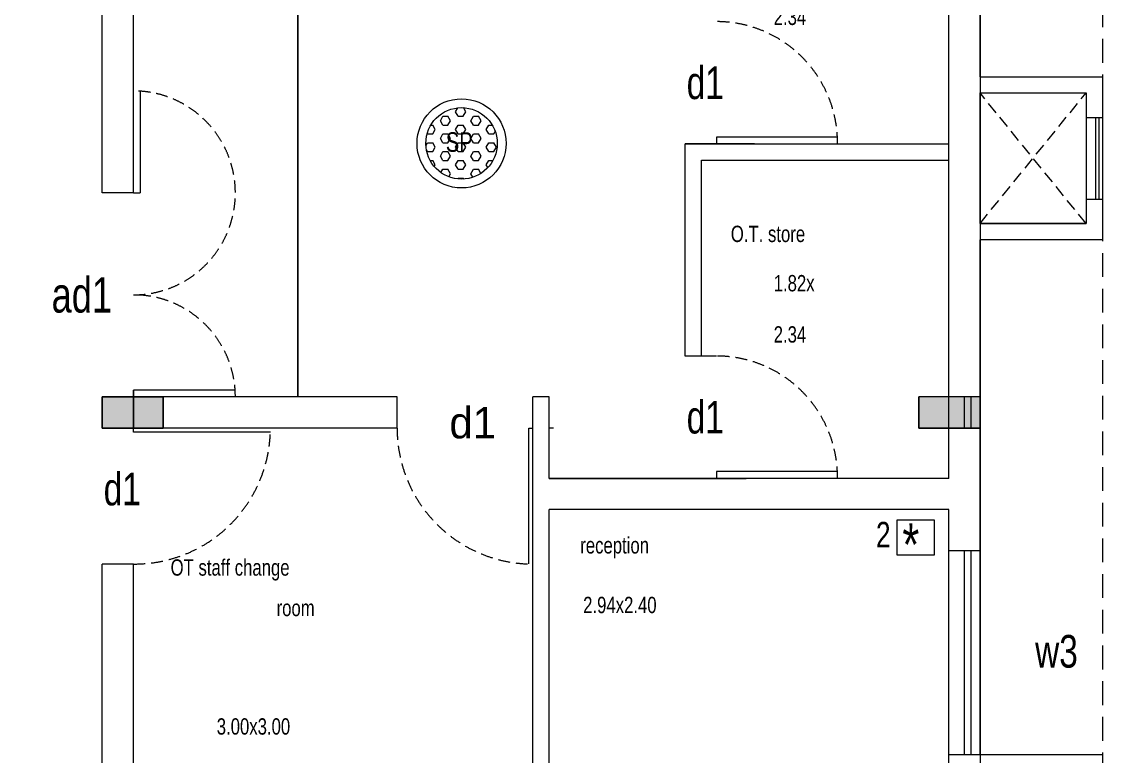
# Model space of a CAD drawing. Header units: metres. Extents: x 191982 to 427160, y -8904 to 80370.
# Drawn here: x 295250 to 303203, y 45889 to 51294 of the extents above; entities that cross this region are included whole.
import ezdxf

# ---------------------------------------------------------------- set-up
doc = ezdxf.new("R2010")
doc.units = ezdxf.units.M
doc.header["$LTSCALE"] = 700
doc.header["$MEASUREMENT"] = 0
doc.header["$PDMODE"] = 32
doc.linetypes.add('DASHED2', pattern=[0.375, 0.25, -0.125])
doc.linetypes.add('HIDDEN2', pattern=[0.1875, 0.125, -0.0625])
doc.layers.get('0').update_dxf_attribs({"lineweight": 9})
doc.layers.get('Defpoints').update_dxf_attribs({"lineweight": 9})
for name, color, linetype, lineweight in [('elevations', 22, 'Continuous', 9), ('MAIN GATE', 7, 'Continuous', 9), ('NEW PLANS', 7, 'Continuous', 9), ('PLAN', 7, 'Continuous', 9)]:
    doc.layers.add(name, color=color, linetype=linetype, lineweight=lineweight)
doc.styles.add('RVR', font='MOD20.TTF')
doc.styles.get("Standard").update_dxf_attribs({"font": 'swisscl.ttf'})
doc.dimstyles.get("Standard").update_dxf_attribs({"dimtxt": 0.23, "dimasz": 0.23, "dimexe": 0.05, "dimexo": 0.05, "dimgap": 0.06, "dimtad": 0, "dimzin": 0, "dimdsep": 46, "dimtxsty": 'Standard', "dimcen": 0, "dimse1": 1, "dimse2": 1, "dimadec": 0, "dimazin": 0, "dimtfac": 1, "dimtofl": 0, "dimtmove": 2, "dimatfit": 0, "dimfxl": 0.18, "dimtolj": 1, "dimtzin": 0, "dimarcsym": 0})

# ---------------------------------------------------------------- blocks, each defined once
blk = doc.blocks.new('*D265')
at = {"layer": 'Defpoints', "color": 0, "transparency": 16777216}
for p in [(296409.1, 52734.1), (297282.8, 52734.1), (296409.1, 48534.1)]:
    blk.add_point(p, dxfattribs=at)
at = {"layer": 'elevations', "color": 0, "lineweight": -2, "transparency": 16777216}
for p, q in [((297282.8, 52733.9), (297282.8, 50634.6)), ((297282.8, 48534.4), (297282.8, 50633.6))]:
    blk.add_line(p, q, dxfattribs=at)
at = {"layer": 'elevations', "color": 0, "transparency": 16777216}
for points in [[(297282.7, 52733.9), (297282.8, 52733.9), (297282.8, 52734.1)], [(297282.7, 48534.4), (297282.8, 48534.4), (297282.8, 48534.1)]]:
    blk.add_solid(points, dxfattribs=at)
at = {"layer": 'elevations', "color": 0, "transparency": 16777216, "insert": (297282.8, 50634.1), "char_height": 0.23, "attachment_point": 5, "rotation": 90}
blk.add_mtext('\\A1;4200.00', dxfattribs=at)
blk = doc.blocks.new('DAS')
at = {"layer": 'MAIN GATE'}
h = blk.add_hatch(dxfattribs=at)
h.set_pattern_fill('HEX', color=1, scale=0.3, style=0)
h.paths.add_polyline_path([(-3163.779, -2.1999, 1), (-3163.253, -2.1999, 1)])
at = {"layer": 'MAIN GATE', "color": 5}
for radius in [0.3279, 0.263]:
    blk.add_circle((-3163.516, -2.1999), radius, dxfattribs=at)
at = {"layer": 'NEW PLANS', "color": 7}
blk.add_text('SP', height=0.144, dxfattribs=at).set_placement((-3163.6314, -2.2621))

msp = doc.modelspace()

# ---------------------------------------------------------------- hatches: boundary and pattern name
at = {"layer": 'NEW PLANS'}
for points in [[(296072.955, 48534.132), (296072.955, 48304.132), (295842.955, 48304.132), (295842.955, 48534.132)], [(296072.955, 48534.132), (296072.955, 48304.132), (295842.955, 48304.132), (295842.955, 48534.132)], [(296072.955, 48534.132), (296072.955, 48304.132), (295842.955, 48304.132), (295842.955, 48534.132)], [(296072.955, 48534.132), (296072.955, 48304.132), (295842.955, 48304.132), (295842.955, 48534.132)], [(296062.955, 48534.132), (295842.955, 48534.132), (295842.955, 48304.132), (296062.955, 48304.132)], [(296062.955, 48534.132), (295842.955, 48534.132), (295842.955, 48304.132), (296062.955, 48304.132)], [(296072.955, 48534.132), (296072.955, 48304.132), (295842.955, 48304.132), (295842.955, 48534.132)], [(296072.955, 48304.132), (296072.955, 48534.132), (295842.955, 48534.132), (295842.955, 48304.132)], [(296062.955, 48304.132), (295842.955, 48304.132), (295842.955, 48534.132), (296062.955, 48534.132)], [(296062.955, 48304.132), (295842.955, 48304.132), (295842.955, 48534.132), (296062.955, 48534.132)], [(296062.955, 48534.132), (296062.955, 48304.132), (296292.955, 48304.132), (296292.955, 48534.132)], [(296062.955, 48534.132), (296062.955, 48304.132), (296292.955, 48304.132), (296292.955, 48534.132)], [(296062.955, 48304.132), (296062.955, 48534.132), (296292.955, 48534.132), (296292.955, 48304.132)], [(296062.955, 48304.132), (296062.955, 48534.132), (296292.955, 48534.132), (296292.955, 48304.132)], [(296292.955, 48534.132), (296292.955, 48304.132), (296072.955, 48304.132), (296072.955, 48534.132)], [(296292.955, 48534.132), (296292.955, 48304.132), (296072.955, 48304.132), (296072.955, 48534.132)], [(296292.955, 48534.132), (296292.955, 48304.132), (296072.955, 48304.132), (296072.955, 48534.132)], [(296292.955, 48534.132), (296292.955, 48304.132), (296072.955, 48304.132), (296072.955, 48534.132)], [(296292.955, 48534.132), (296292.955, 48304.132), (296072.955, 48304.132), (296072.955, 48534.132)], [(296292.955, 48304.132), (296292.955, 48534.132), (296072.955, 48534.132), (296072.955, 48304.132)], [(302072.955, 48534.132), (302072.955, 48304.132), (301852.955, 48304.132), (301852.955, 48534.132)], [(302302.955, 48534.132), (302302.955, 48304.132), (302072.955, 48304.132), (302072.955, 48534.132)]]:
    msp.add_hatch(color=256, dxfattribs=at).paths.add_polyline_path(points)

# ---------------------------------------------------------------- linework, layer by layer
msp.add_lwpolyline([(301692.485, 47630.362), (301965.292, 47630.362), (301965.292, 47368.619), (301692.485, 47368.619)], close=True)
at = {"layer": 'elevations'}
for p, q in [((302302.955, 49809.132), (302302.955, 50769.132)), ((300362.955, 50444.132), (300362.955, 50394.132)), ((300132.955, 48834.132), (300132.955, 50394.132)), ((300252.955, 50394.132), (300132.955, 50394.132)), ((300252.955, 50394.132), (302072.955, 50394.132)), ((300252.955, 48834.132), (300252.955, 50274.132)), ((300252.955, 50274.132), (302072.955, 50274.132)), ((299132.955, 48304.132), (299132.955, 48534.132)), ((299162.955, 48304.132), (299132.955, 48304.132)), ((300362.955, 47984.132), (300362.955, 47934.132))]:
    msp.add_line(p, q, dxfattribs=at)
at = {"layer": 'NEW PLANS'}
for p, q in [((295842.955, 50034.132), (295842.955, 57994.132)), ((302302.955, 50889.132), (302302.955, 54764.132)), ((302072.955, 50094.132), (302072.955, 53034.683)), ((296072.955, 50034.132), (296072.955, 52734.132)), ((296122.955, 50782.463), (296122.955, 50034.132)), ((302302.955, 50769.132), (303082.955, 50769.132)), ((303082.955, 50589.132), (303202.955, 50589.132)), ((303152.955, 50589.132), (303152.955, 49989.132)), ((303177.955, 50589.132), (303177.955, 49989.132)), ((301252.939, 50444.132), (300362.955, 50444.132)), ((300582.955, 50394.132), (300132.955, 50394.132)), ((300582.955, 50394.132), (300132.955, 50394.132)), ((300582.955, 50394.132), (300132.955, 50394.132)), ((300582.955, 50394.132), (300132.955, 50394.132)), ((300582.955, 50394.132), (300132.955, 50394.132)), ((300582.955, 50394.132), (300132.955, 50394.132)), ((300582.955, 50394.132), (300132.955, 50394.132)), ((300582.955, 50394.132), (300132.955, 50394.132)), ((300582.955, 50394.132), (300132.955, 50394.132)), ((300582.955, 50394.132), (300132.955, 50394.132)), ((300582.955, 50394.132), (300132.955, 50394.132)), ((300582.955, 50394.132), (300132.955, 50394.132)), ((300582.955, 50394.132), (300132.955, 50394.132)), ((300582.955, 50394.132), (300132.955, 50394.132)), ((300132.955, 50394.132), (300582.955, 50394.132)), ((300582.955, 50394.132), (300132.955, 50394.132)), ((300582.955, 50394.132), (300132.955, 50394.132)), ((300582.955, 50394.132), (300132.955, 50394.132)), ((300582.955, 50394.132), (300132.955, 50394.132)), ((300582.955, 50394.132), (300132.955, 50394.132)), ((300582.955, 50394.132), (300132.955, 50394.132)), ((300582.955, 50394.132), (300132.955, 50394.132)), ((300582.955, 50394.132), (300132.955, 50394.132)), ((300582.955, 50394.132), (300132.955, 50394.132)), ((300582.955, 50394.132), (300132.955, 50394.132)), ((300582.955, 50394.132), (300132.955, 50394.132)), ((300132.955, 50394.132), (300582.955, 50394.132)), ((300582.955, 50394.132), (300132.955, 50394.132)), ((300582.955, 50394.132), (300132.955, 50394.132)), ((300582.955, 50394.132), (300132.955, 50394.132)), ((300582.955, 50394.132), (300132.955, 50394.132)), ((300582.955, 50394.132), (300132.955, 50394.132)), ((300582.955, 50394.132), (300132.955, 50394.132)), ((300132.955, 50394.132), (300582.955, 50394.132)), ((300582.955, 50394.132), (300132.955, 50394.132)), ((300582.955, 50394.132), (300132.955, 50394.132)), ((300642.845, 50394.132), (300539.374, 50394.132)), ((296072.955, 50034.132), (295842.955, 50034.132)), ((296072.955, 50034.132), (295842.955, 50034.132)), ((296072.955, 50034.132), (296122.955, 50034.132)), ((302072.955, 49974.132), (302072.955, 50094.132)), ((302072.955, 47934.132), (302072.955, 49974.132)), ((303082.955, 49989.132), (303202.955, 49989.132)), ((302302.955, 49809.132), (303082.955, 49809.132)), ((302302.955, 45904.132), (302302.955, 49689.132)), ((300252.955, 48834.132), (300132.955, 48834.132)), ((300362.955, 48834.132), (300132.955, 48834.132)), ((296292.955, 48534.132), (295842.955, 48534.132)), ((296292.955, 48534.132), (295842.955, 48534.132)), ((296292.955, 48534.132), (295842.955, 48534.132)), ((296292.955, 48534.132), (295842.955, 48534.132)), ((296292.955, 48534.132), (295842.955, 48534.132)), ((296292.955, 48534.132), (295842.955, 48534.132)), ((296292.955, 48534.132), (295842.955, 48534.132)), ((296292.955, 48534.132), (295842.955, 48534.132)), ((296292.955, 48534.132), (295842.955, 48534.132)), ((296292.955, 48534.132), (295842.955, 48534.132)), ((296292.955, 48534.132), (295842.955, 48534.132)), ((296292.955, 48534.132), (295842.955, 48534.132)), ((296292.955, 48534.132), (295842.955, 48534.132)), ((296292.955, 48534.132), (295842.955, 48534.132)), ((295842.955, 48534.132), (296292.955, 48534.132)), ((296292.955, 48534.132), (295842.955, 48534.132)), ((296292.955, 48534.132), (295842.955, 48534.132)), ((295842.955, 48304.132), (295842.955, 48534.132)), ((295842.955, 48304.132), (295842.955, 48534.132)), ((295842.955, 48304.132), (295842.955, 48534.132)), ((296292.955, 48534.132), (295842.955, 48534.132)), ((296292.955, 48534.132), (295842.955, 48534.132)), ((296292.955, 48534.132), (295842.955, 48534.132)), ((296292.955, 48534.132), (295842.955, 48534.132)), ((296292.955, 48534.132), (295842.955, 48534.132)), ((296292.955, 48534.132), (295842.955, 48534.132)), ((296292.955, 48534.132), (295842.955, 48534.132)), ((296292.955, 48534.132), (295842.955, 48534.132)), ((295842.955, 48534.132), (295842.955, 48304.132)), ((295842.955, 48534.132), (295842.955, 48304.132)), ((296292.955, 48534.132), (295842.955, 48534.132)), ((296292.955, 48534.132), (295842.955, 48534.132)), ((296072.955, 48534.132), (296072.955, 48584.132)), ((296821.286, 48584.132), (296072.955, 48584.132)), ((296072.955, 48584.132), (296072.955, 48534.132)), ((296072.955, 48304.132), (296072.955, 48534.132)), ((296072.955, 48534.132), (296072.955, 48304.132)), ((296072.955, 48304.132), (296072.955, 48534.132)), ((298012.955, 48534.132), (296253.504, 48534.132)), ((296292.955, 48304.132), (296292.955, 48534.132)), ((296292.955, 48304.132), (296292.955, 48534.132)), ((296292.955, 48304.132), (296292.955, 48534.132)), ((296292.955, 48304.132), (296292.955, 48534.132)), ((296292.955, 48304.132), (296292.955, 48534.132)), ((296292.955, 48534.132), (296292.955, 48304.132)), ((299132.955, 48534.132), (299012.955, 48534.132)), ((302302.955, 48534.132), (301852.955, 48534.132)), ((302302.955, 48534.132), (301852.955, 48534.132)), ((302302.955, 48534.132), (301852.955, 48534.132)), ((302302.955, 48534.132), (301852.955, 48534.132)), ((302302.955, 48534.132), (301852.955, 48534.132)), ((301852.955, 48304.132), (301852.955, 48534.132)), ((302187.955, 48304.132), (302187.955, 48534.132)), ((302237.955, 48304.132), (302237.955, 48534.132)), ((296292.955, 48304.132), (295842.955, 48304.132)), ((296292.955, 48304.132), (295842.955, 48304.132)), ((296292.955, 48304.132), (295842.955, 48304.132)), ((296292.955, 48304.132), (295842.955, 48304.132)), ((296292.955, 48304.132), (295842.955, 48304.132)), ((296292.955, 48304.132), (295842.955, 48304.132)), ((296292.955, 48304.132), (295842.955, 48304.132)), ((296292.955, 48304.132), (295842.955, 48304.132)), ((296292.955, 48304.132), (295842.955, 48304.132)), ((296292.955, 48304.132), (295842.955, 48304.132)), ((296292.955, 48304.132), (295842.955, 48304.132)), ((296292.955, 48304.132), (295842.955, 48304.132)), ((296292.955, 48304.132), (295842.955, 48304.132)), ((296292.955, 48304.132), (295842.955, 48304.132)), ((296292.955, 48304.132), (295842.955, 48304.132)), ((296292.955, 48304.132), (295842.955, 48304.132)), ((296292.955, 48304.132), (295842.955, 48304.132)), ((296292.955, 48304.132), (295842.955, 48304.132)), ((295842.955, 48304.132), (296292.955, 48304.132)), ((296292.955, 48304.132), (295842.955, 48304.132)), ((296292.955, 48304.132), (295842.955, 48304.132)), ((296292.955, 48304.132), (295842.955, 48304.132)), ((296292.955, 48304.132), (295842.955, 48304.132)), ((296292.955, 48304.132), (295842.955, 48304.132)), ((296292.955, 48304.132), (295842.955, 48304.132)), ((296292.955, 48304.132), (295842.955, 48304.132)), ((296292.955, 48304.132), (295842.955, 48304.132)), ((296292.955, 48304.132), (295842.955, 48304.132)), ((296292.955, 48304.132), (295842.955, 48304.132)), ((296292.955, 48304.132), (295842.955, 48304.132)), ((295842.955, 48304.132), (296292.955, 48304.132)), ((296292.955, 48304.132), (295842.955, 48304.132)), ((296292.955, 48304.132), (295842.955, 48304.132)), ((296292.955, 48304.132), (295842.955, 48304.132)), ((296292.955, 48304.132), (295842.955, 48304.132)), ((296292.955, 48304.132), (295842.955, 48304.132)), ((296292.955, 48304.132), (295842.955, 48304.132)), ((295842.955, 48304.132), (296292.955, 48304.132)), ((296292.955, 48304.132), (295842.955, 48304.132)), ((296292.955, 48304.132), (295842.955, 48304.132)), ((297080.459, 48274.132), (296072.955, 48274.132)), ((296352.845, 48304.132), (296249.374, 48304.132)), ((298012.955, 48304.132), (296292.955, 48304.132)), ((298982.955, 47304.582), (298982.955, 48304.132)), ((299012.955, 45304.132), (299012.955, 48304.132)), ((299132.955, 47934.132), (299132.955, 48304.132)), ((302302.955, 48304.132), (301852.955, 48304.132)), ((302302.955, 48304.132), (301852.955, 48304.132)), ((302302.955, 48304.132), (301852.955, 48304.132)), ((302302.955, 48304.132), (301852.955, 48304.132)), ((302302.955, 48304.132), (301852.955, 48304.132)), ((301252.939, 47984.132), (300362.955, 47984.132)), ((302072.955, 47934.132), (299132.955, 47934.132)), ((300582.955, 47934.132), (299132.955, 47934.132)), ((300582.955, 47934.132), (299132.955, 47934.132)), ((300582.955, 47934.132), (299132.955, 47934.132)), ((300582.955, 47934.132), (299132.955, 47934.132)), ((300582.955, 47934.132), (299132.955, 47934.132)), ((300582.955, 47934.132), (299132.955, 47934.132)), ((300582.955, 47934.132), (299132.955, 47934.132)), ((300582.955, 47934.132), (299132.955, 47934.132)), ((300582.955, 47934.132), (299132.955, 47934.132)), ((300582.955, 47934.132), (299132.955, 47934.132)), ((300582.955, 47934.132), (299132.955, 47934.132)), ((300582.955, 47934.132), (299132.955, 47934.132)), ((300582.955, 47934.132), (299132.955, 47934.132)), ((300582.955, 47934.132), (299132.955, 47934.132)), ((299132.955, 47934.132), (300582.955, 47934.132)), ((300582.955, 47934.132), (299132.955, 47934.132)), ((300582.955, 47934.132), (299132.955, 47934.132)), ((300582.955, 47934.132), (299132.955, 47934.132)), ((300582.955, 47934.132), (299132.955, 47934.132)), ((300582.955, 47934.132), (299132.955, 47934.132)), ((300582.955, 47934.132), (299132.955, 47934.132)), ((300582.955, 47934.132), (299132.955, 47934.132)), ((300582.955, 47934.132), (299132.955, 47934.132)), ((300582.955, 47934.132), (299132.955, 47934.132)), ((300582.955, 47934.132), (299132.955, 47934.132)), ((300582.955, 47934.132), (299132.955, 47934.132)), ((299132.955, 47934.132), (300582.955, 47934.132)), ((300582.955, 47934.132), (299132.955, 47934.132)), ((300582.955, 47934.132), (299132.955, 47934.132)), ((300582.955, 47934.132), (299132.955, 47934.132)), ((300582.955, 47934.132), (299132.955, 47934.132)), ((300582.955, 47934.132), (299132.955, 47934.132)), ((300582.955, 47934.132), (299132.955, 47934.132)), ((299132.955, 47934.132), (300582.955, 47934.132)), ((300582.955, 47934.132), (299132.955, 47934.132)), ((300582.955, 47934.132), (299132.955, 47934.132)), ((300642.845, 47934.132), (300539.374, 47934.132)), ((302072.955, 47704.132), (299132.955, 47704.132)), ((299132.955, 45304.132), (299132.955, 47704.132)), ((302072.955, 39824.132), (302072.955, 47704.132)), ((302072.955, 47404.132), (302302.955, 47404.132)), ((302187.955, 45904.132), (302187.955, 47404.132)), ((302237.955, 45904.132), (302237.955, 47404.132)), ((295842.955, 45304.132), (295842.955, 47304.132)), ((296072.955, 47304.132), (295842.955, 47304.132)), ((296072.955, 45304.132), (296072.955, 47304.132)), ((302072.955, 45904.132), (302302.955, 45904.132)), ((302302.955, 45904.132), (303202.955, 45904.132)), ((303202.955, 45904.132), (303202.955, 44334.74))]:
    msp.add_line(p, q, dxfattribs=at)
at = {"layer": 'NEW PLANS', "linetype": 'HIDDEN2'}
for p, q in [((302302.955, 49809.132), (303082.955, 50769.132)), ((303082.955, 49809.132), (302302.955, 50769.132))]:
    msp.add_line(p, q, dxfattribs=at)
at = {"layer": 'NEW PLANS'}
for points in [[(302302.955, 50889.132), (303202.955, 50889.132), (303202.955, 49689.132), (302302.955, 49689.132)], [(302302.955, 50769.132), (303082.955, 50769.132), (303082.955, 49809.132), (302302.955, 49809.132)], [(302302.955, 45904.132), (302302.955, 49689.132)]]:
    msp.add_lwpolyline(points, dxfattribs=at)
for points in [[(295842.955, 48304.132), (295842.955, 48534.132), (296292.955, 48534.132), (296292.955, 48304.132)], [(295842.955, 48304.132), (295842.955, 48534.132), (296292.955, 48534.132), (296292.955, 48304.132)], [(295842.955, 48304.132), (295842.955, 48534.132), (296292.955, 48534.132), (296292.955, 48304.132)], [(295842.955, 48304.132), (295842.955, 48534.132), (296292.955, 48534.132), (296292.955, 48304.132)], [(296292.955, 48304.132), (296292.955, 48534.132), (295842.955, 48534.132), (295842.955, 48304.132)], [(296292.955, 48304.132), (296292.955, 48534.132), (295842.955, 48534.132), (295842.955, 48304.132)], [(295842.955, 48304.132), (295842.955, 48534.132), (296292.955, 48534.132), (296292.955, 48304.132)], [(295842.955, 48534.132), (295842.955, 48304.132), (296292.955, 48304.132), (296292.955, 48534.132)], [(296292.955, 48534.132), (296292.955, 48304.132), (295842.955, 48304.132), (295842.955, 48534.132)], [(296292.955, 48534.132), (296292.955, 48304.132), (295842.955, 48304.132), (295842.955, 48534.132)], [(302302.955, 48304.132), (302302.955, 48534.132), (301852.955, 48534.132), (301852.955, 48304.132)]]:
    msp.add_lwpolyline(points, close=True, dxfattribs=at)
at = {"layer": 'NEW PLANS', "linetype": 'HIDDEN2'}
for centre, radius, start, end in [((300363.557, 50403.837), 890.295, 359.3753849, 90.0387243), ((296072.955, 50034.132), 750, 270, 90), ((296072.955, 48534.132), 750, 0, 90), ((300363.557, 47943.837), 890.295, 359.3753849, 90.0387243), ((296080.803, 48304.24), 1000.109, 269.55037, 359.9937822), ((299012.955, 48304.132), 1000, 180, 270)]:
    msp.add_arc(centre, radius, start, end, dxfattribs=at)
at = {"layer": 'PLAN'}
for p, q in [((298012.955, 48304.132), (298012.955, 48534.132)), ((299012.955, 48304.132), (299012.955, 48534.132)), ((296072.955, 48274.132), (296072.955, 48304.24)), ((298982.955, 48304.132), (299012.955, 48304.132)), ((296072.955, 47304.132), (296072.955, 47304.162))]:
    msp.add_line(p, q, dxfattribs=at)
at = {"layer": 'PLAN', "linetype": 'DASHED2'}
msp.add_lwpolyline([(256642.955, 19209.132), (256642.955, 55136.924), (260400.163, 58894.132), (262872.955, 58894.132), (262872.955, 62124.132), (266102.955, 62124.132), (266102.955, 64596.924), (269860.163, 68354.132), (290215.747, 68354.132), (293742.955, 64826.924), (293742.955, 62124.132), (296972.955, 62124.132), (296972.955, 58894.132), (299675.747, 58894.132), (303202.955, 55366.924), (303202.955, 42074.132)], dxfattribs=at)
at = {"layer": 'PLAN'}
msp.add_lwpolyline([(257542.955, 19209.132), (257542.955, 54764.132), (260772.955, 57994.132), (263772.955, 57994.132), (263772.955, 61224.132), (267002.955, 61224.132), (267002.955, 64224.132), (270232.955, 67454.132), (289842.955, 67454.132), (292842.955, 64454.132), (292842.955, 61224.132), (296072.955, 61224.132), (296072.955, 57994.132), (299302.955, 57994.132), (302302.955, 54994.132), (302302.955, 42074.132)], dxfattribs=at)

# ---------------------------------------------------------------- block references
at = {"layer": 'MAIN GATE', "xscale": 1000, "yscale": 1000, "zscale": 1000}
msp.add_blockref('DAS', (3462003.518, 52598.495), dxfattribs=at)

# ---------------------------------------------------------------- texts
at = {"attachment_point": 1}
for s, insert, char_height, width in [('2', (301537.068, 47614.03), 187.5, 102.99455), ('*', (301731.155, 47603.142), 312.5, 171.65759)]:
    msp.add_mtext(s, dxfattribs=dict(at, insert=insert, char_height=char_height, width=width))
at = {"layer": 'NEW PLANS'}
for s, height, p in [('2.34', 120, (300784.259, 51269.219)), ('d1', 240, (300143.995, 50724.467)), ('O.T. store', 120, (300468.681, 49672.77)), ('ad1', 260, (295470.885, 49154.123)), ('1.82x', 120, (300784.259, 49310.034)), ('2.34', 120, (300784.259, 48933.158)), ('d1', 240, (300143.995, 48264.467)), ('d1', 240, (295853.995, 47735.571)), ('reception', 120, (299360.814, 47381.594)), ('OT staff change', 120, (296346.513, 47218.565)), ('room', 120, (297126.401, 46920.904)), ('2.94x2.40', 120, (299382.268, 46942.795)), ('w3', 240, (302707.966, 46542.199)), ('3.00x3.00', 120, (296686.053, 46049.173))]:
    msp.add_text(s, height=height, dxfattribs=at).set_placement(p)
at = {"layer": 'PLAN', "style": 'RVR'}
msp.add_text('d1', height=230, dxfattribs=at).set_placement((298398.144, 48228.466))

# ---------------------------------------------------------------- dimensions: what is measured, and where the dimension line sits
at = {"layer": 'elevations'}
dim = msp.add_linear_dim(base=(297282.771, 52734.132), p1=(296409.111, 48534.132), p2=(296409.111, 52734.132), angle=90, dimstyle='Standard', dxfattribs=at)
dim.commit()
dim.dimension.update_dxf_attribs({"geometry": '*D265', "text_midpoint": (297282.771, 50634.132)})

doc.saveas('drawing.dxf')
